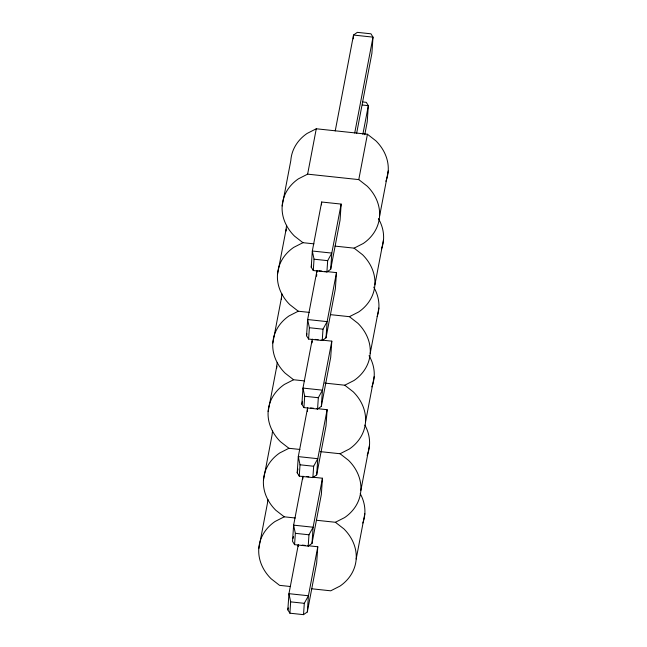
<?xml version="1.0" encoding="UTF-8"?>
<svg xmlns="http://www.w3.org/2000/svg" width="647" height="647" viewBox="0 0 647 647"><rect width="100%" height="100%" fill="white"/><g stroke="black" fill="none" stroke-linecap="round" stroke-linejoin="round"><path stroke-width="0.97" d="M308.037 545.72L317.774 546.755L316.674 562.947L307.325 611.949L303.532 614.65L289.896 613.194L287.842 609.87L288.95 593.679L298.299 544.677L298.17 546.586M316.415 408.548L327.123 409.688L326.023 425.88L316.674 474.882L312.881 477.583L299.246 476.127L297.199 472.803L298.299 456.612L307.648 407.61L307.39 411.419M321.09 340.015L331.806 341.155L330.698 357.346L321.349 406.348L317.556 409.05L303.92 407.594L301.874 404.27L302.974 388.079L312.323 339.077M324.786 271.376L336.48 272.622L335.372 288.813L326.023 337.815L322.23 340.516L308.595 339.06L306.549 335.736L307.648 319.545L316.998 270.543L316.868 272.452M311.223 267.203L312.323 251.012L321.672 202.01L341.155 204.088L340.047 220.279L330.698 269.281L326.905 271.983L313.269 270.527L311.223 267.203L311.595 265.238M289.896 613.194L290.665 601.864L288.95 593.679L308.433 595.758L317.774 546.755M312.711 477.187L322.449 478.222L321.349 494.413L312 543.415L308.207 546.117L294.571 544.661L295.339 533.33L293.625 525.146L302.974 476.143L302.78 479.006M299.246 476.127L300.022 464.797L298.299 456.612L317.782 458.691L327.123 409.688M303.92 407.594L304.697 396.263L302.974 388.079L322.457 390.157L331.806 341.155M308.595 339.06L309.371 327.73L307.648 319.545L327.131 321.624L336.48 272.622M313.269 270.527L314.046 259.196L312.323 251.012L331.806 253.09L341.155 204.088M312.064 342.886L312.194 340.985M316.609 276.261L316.739 274.352M321.478 204.873L321.672 202.01M303.532 614.65L304.3 603.319L308.433 595.758L307.325 611.949M308.207 546.117L308.975 534.786L313.108 527.224L322.449 478.222M312.881 477.583L313.658 466.252L317.782 458.691L316.674 474.882M317.556 409.05L318.332 397.719L322.457 390.157L321.349 406.348M322.23 340.516L323.007 329.186L327.131 321.624L326.023 337.815M326.905 271.983L327.681 260.652L331.806 253.09L330.698 269.281M312 543.415L313.108 527.224L293.625 525.146L292.525 541.337L294.571 544.661M353.262 38.86L353.521 35.051L357.314 32.35L370.949 33.806L373.004 37.13L371.896 53.321L356.626 133.395M282.165 205.948L290.818 160.577A49.051 40.47 10.8 0 1 307.034 133.484L316.278 128.777L367.431 134.244L375.899 140.836A49.051 40.47 10.8 0 1 385.838 181.273M277.49 274.482L286.144 229.111M272.816 343.015L281.469 297.644M313.981 243.862L302.942 242.682L294.474 236.09A49.051 40.47 10.8 0 1 298.38 178.855L307.624 174.148L316.278 128.777M268.141 411.549L276.795 366.178M263.458 480.082L272.12 434.711A49.051 40.47 10.8 0 1 272.597 430.894M335.227 130.945L353.521 35.051L373.004 37.13L354.71 133.023M258.784 548.616L267.446 503.245A49.051 40.47 10.8 0 1 267.923 499.427M306.549 335.736L306.921 333.771M301.874 404.27L302.432 401.326M297.199 472.803L297.943 468.881M362.854 134.333L368.329 105.663L366.275 102.339L362.385 101.919M364.771 134.705L367.221 121.854L368.329 105.663L362.482 105.04M335.041 246.111L354.103 248.141L363.339 243.442A49.051 40.47 10.8 0 0 367.245 186.207L358.778 179.607L367.431 134.244M293.083 538.393L293.455 536.436M287.842 609.87L288.222 607.905M379.554 216.341L388.216 170.978M374.88 284.874L383.542 239.511M370.205 353.408L378.859 308.045M365.531 421.941L374.184 376.578M360.856 490.475L369.51 445.112M356.182 559.008L364.835 513.645M302.942 242.682L293.706 247.389A49.051 40.47 10.8 0 0 289.799 304.624L298.267 311.215L309.306 312.396M298.267 311.215L289.031 315.922A49.051 40.47 10.8 0 0 285.125 373.157L293.592 379.749L304.632 380.929M330.366 314.644L349.429 316.674L358.664 311.975A49.051 40.47 10.8 0 0 362.571 254.74L354.103 248.141M293.592 379.749L284.356 384.455A49.051 40.47 10.8 0 0 280.45 441.691L288.918 448.282L299.957 449.463M324.689 383.073L344.754 385.208L353.99 380.509A49.051 40.47 10.8 0 0 357.896 323.274L349.429 316.674M288.918 448.282L279.674 452.989A49.051 40.47 10.8 0 0 275.776 510.224L284.243 516.816L295.275 517.996M320.2 451.622L340.071 453.741L349.315 449.042A49.051 40.47 10.8 0 0 353.222 391.807L344.754 385.208M284.243 516.816L274.999 521.522A49.051 40.47 10.8 0 0 271.101 578.758L279.569 585.349L289.985 586.465M316.343 520.245L335.397 522.275L344.641 517.576A49.051 40.47 10.8 0 0 348.547 460.341L340.071 453.741M307.624 174.148L358.778 179.607M314.046 259.196L327.681 260.652M318.947 270.753L321.866 271.069M309.371 327.73L323.007 329.186M315.243 339.392L318.17 339.699M304.697 396.263L318.332 397.719M310.568 407.925L313.488 408.233M300.022 464.797L313.658 466.252M306.872 476.564L308.813 476.766M295.339 533.33L308.975 534.786M302.189 545.097L305.117 545.405M311.846 588.794L330.722 590.808L339.966 586.109A49.051 40.47 10.8 0 0 343.872 528.866L335.397 522.275M290.665 601.864L304.3 603.319M360.201 493.604A49.051 40.47 10.8 0 1 362.813 523.043M286.063 231.036A49.051 40.47 10.8 0 1 286.621 225.302M378.39 218.573A49.051 40.47 10.8 0 1 381.512 248.909M364.876 425.071A49.051 40.47 10.8 0 1 367.14 455.407M281.388 299.569A49.051 40.47 10.8 0 1 281.946 293.827M373.715 287.106A49.051 40.47 10.8 0 1 377.161 316.537M276.714 368.103A49.051 40.47 10.8 0 1 277.272 362.36M369.041 355.64A49.051 40.47 10.8 0 1 371.815 386.874"/></g></svg>
